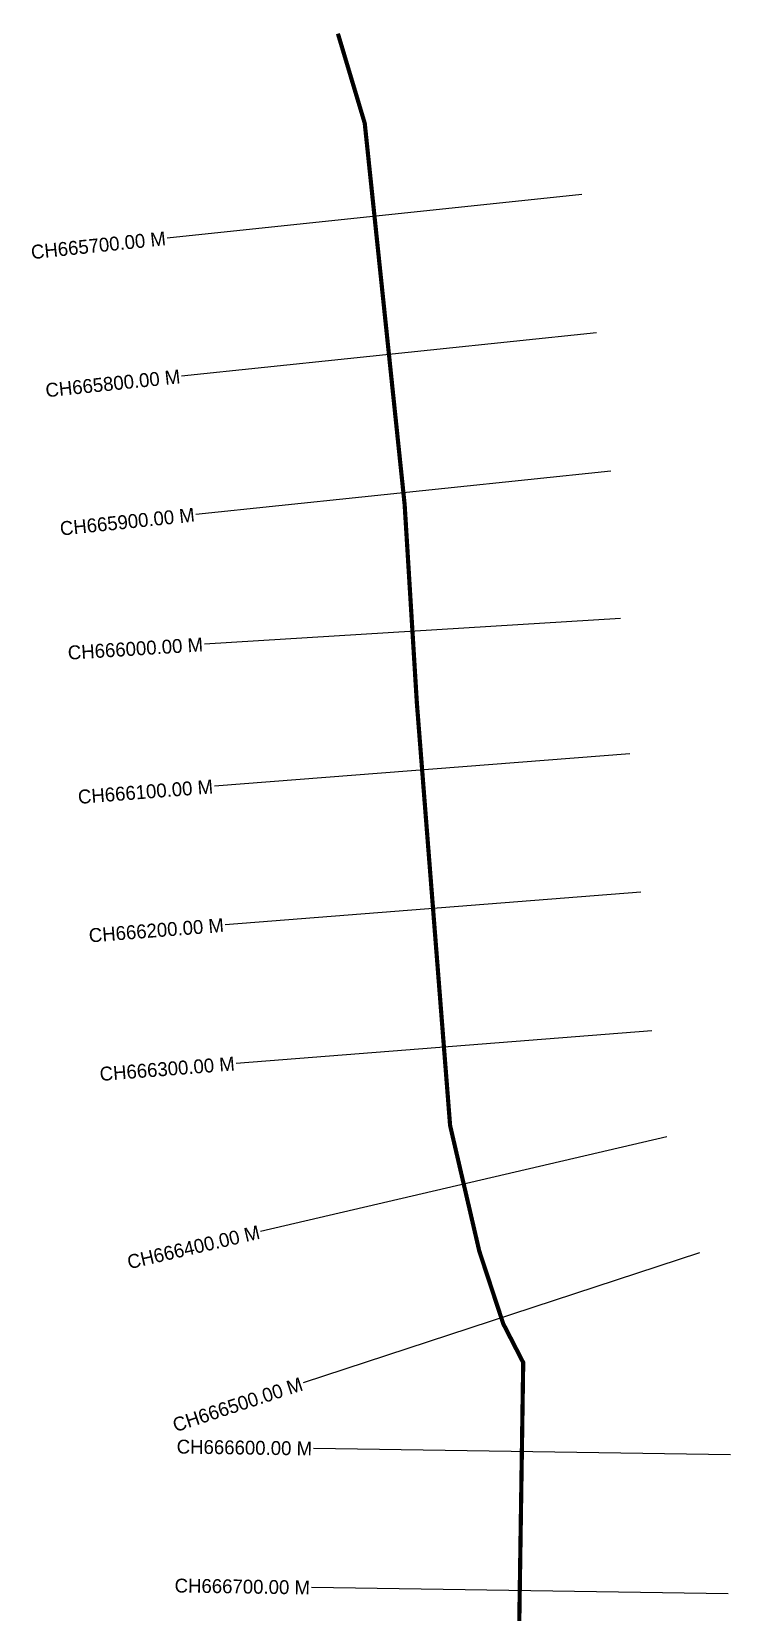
# Model space of a CAD drawing. Header units: metres. Extents: x 334765 to 340664, y 1776995 to 1780698.
# Drawn here: x 335138 to 335641, y 1779257 to 1780395 of the extents above; entities that cross this region are included whole.
import ezdxf
from ezdxf.enums import TextEntityAlignment as Align

# ---------------------------------------------------------------- set-up
doc = ezdxf.new("R2010")
doc.units = ezdxf.units.M
for name, color, linetype in [('CS', 134, 'Continuous'), ('CSMark', 6, 'Continuous'), ('NATURALLY PROTECTED', 3, 'Continuous')]:
    doc.layers.add(name, color=color, linetype=linetype)

msp = doc.modelspace()

# ---------------------------------------------------------------- linework, layer by layer
at = {"layer": 'CS'}
for p, q in [((335533.7, 1780277.4), (335235.3, 1780246.1)), ((335544.1, 1780177.9), (335245.7, 1780146.7)), ((335554.5, 1780078.4), (335256.1, 1780047.2)), ((335561.5, 1779972.3), (335262.1, 1779953.8)), ((335568.3, 1779875), (335269.3, 1779851.6)), ((335576.2, 1779775.4), (335277.1, 1779751.9)), ((335584, 1779675.7), (335284.9, 1779652.2)), ((335594.8, 1779599.3), (335302.6, 1779531.2)), ((335618.2, 1779515.9), (335333.3, 1779422.2)), ((335640.5, 1779370.5), (335340.6, 1779375)), ((335639, 1779270.5), (335339.1, 1779275))]:
    msp.add_line(p, q, dxfattribs=at)
at = {"layer": 'NATURALLY PROTECTED', "color": 2, "const_width": 3, "flags": 128}
msp.add_lwpolyline([(335358.2, 1780393.2), (335377.5, 1780328.7), (335387, 1780238), (335406.2, 1780054.3), (335415, 1779911.4), (335438.9, 1779607.5), (335459.9, 1779517.1), (335477.1, 1779464.9), (335491.5, 1779436.9), (335487.9, 1779199.7)], dxfattribs=at)

# ---------------------------------------------------------------- texts
at = {"layer": 'CSMark'}
for s, rotation, p in [('CH665700.00 M', 5.9724, (335234.3, 1780246)), ('CH665800.00 M', 5.9724, (335244.7, 1780146.6)), ('CH665900.00 M', 5.9724, (335255.1, 1780047.1)), ('CH666000.00 M', 3.5486, (335261.1, 1779953.7)), ('CH666100.00 M', 4.4878, (335268.3, 1779851.5)), ('CH666200.00 M', 4.4878, (335276.1, 1779751.8)), ('CH666300.00 M', 4.4878, (335283.9, 1779652.1)), ('CH666400.00 M', 13.1104, (335301.7, 1779531)), ('CH666500.00 M', 18.2142, (335332.3, 1779421.9)), ('CH666600.00 M', 359.14, (335339.6, 1779375)), ('CH666700.00 M', 359.14, (335338.1, 1779275))]:
    msp.add_text(s, height=10, rotation=rotation, dxfattribs=at).set_placement(p, align=Align.MIDDLE_RIGHT)

doc.saveas('drawing.dxf')
